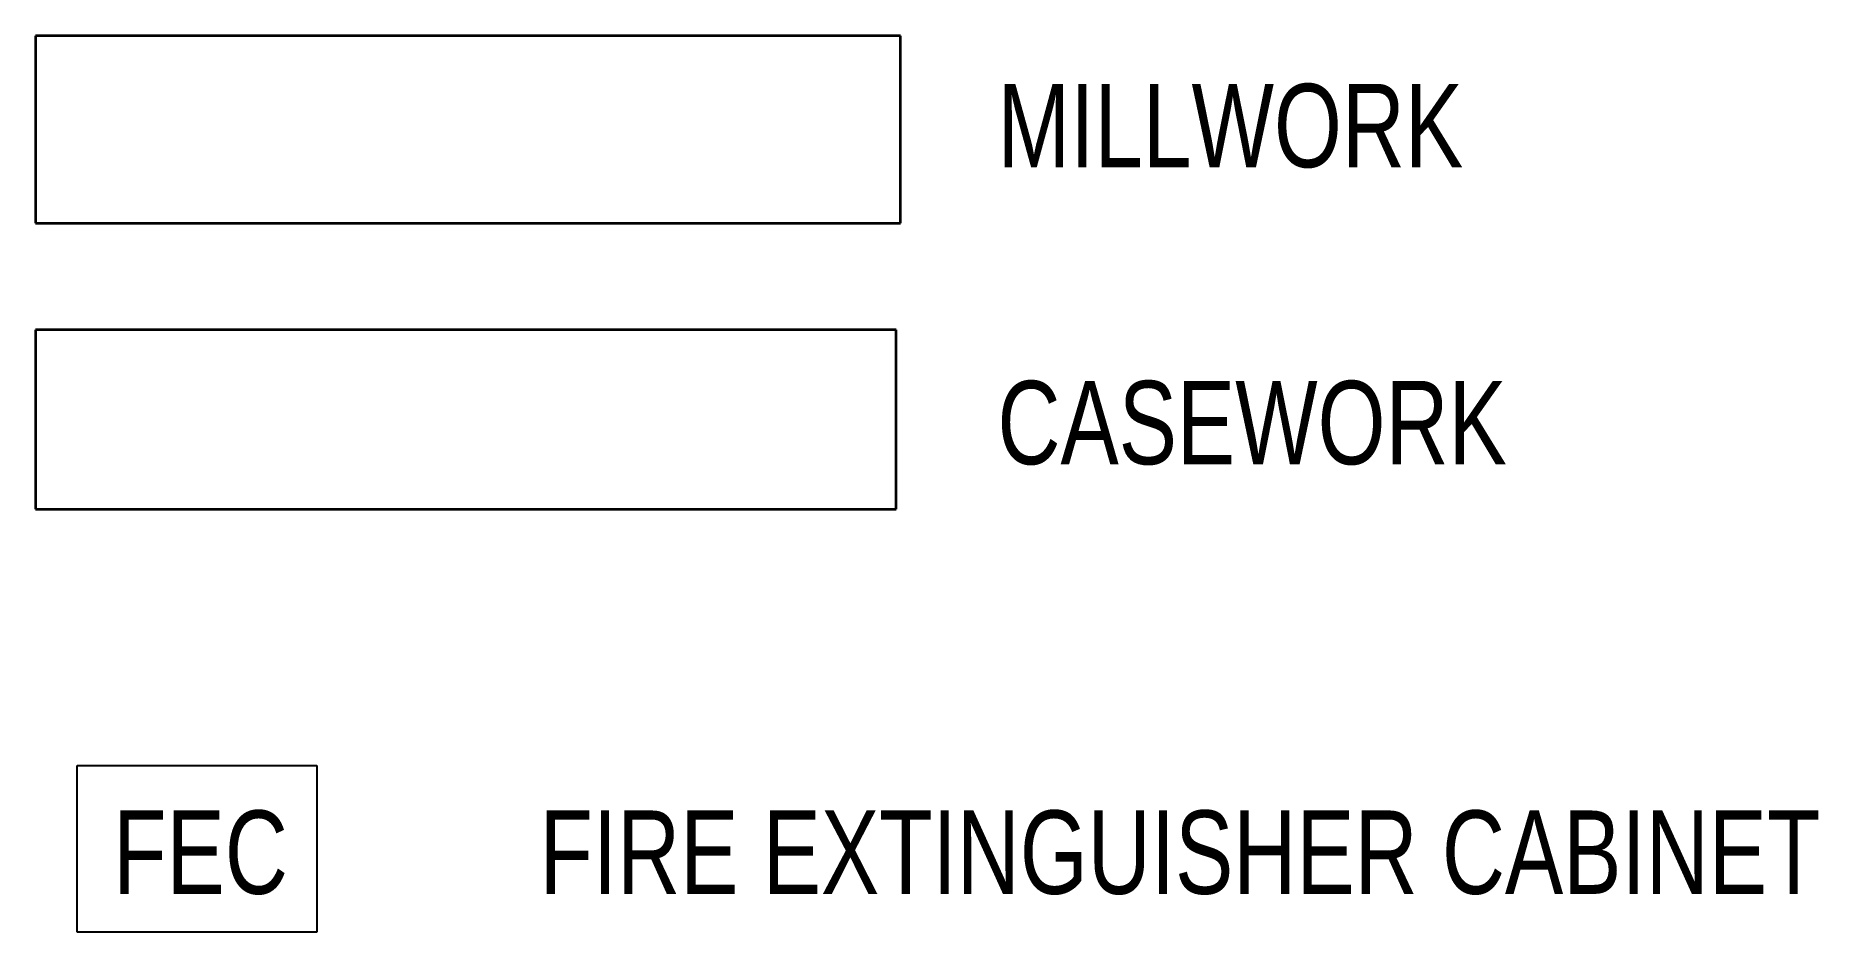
# Model space of a CAD drawing. Header units: inches. Extents: x -8237998 to -8237625, y 4957165 to 4959520.
# Drawn here: x -8237997.932 to -8237995.258, y 4957165.402 to 4957166.745 of the extents above.
import ezdxf

# ---------------------------------------------------------------- set-up
doc = ezdxf.new("R2010")
doc.units = ezdxf.units.IN
doc.header["$MEASUREMENT"] = 0
doc.layers.add('A-ANNO-TEXT', color=4, linetype='Continuous', lineweight=9)
doc.layers.add('A-DETL', color=5, linetype='Continuous', lineweight=25)
doc.styles.add('Arial', font='arial.ttf', dxfattribs={"width": 0.75, "height": 0.125})

msp = doc.modelspace()

# ---------------------------------------------------------------- linework, layer by layer
at = {"layer": 'A-DETL', "lineweight": 35}
for p, q in [((-8237996.6351, 4957166.7453), (-8237997.932, 4957166.7453)), ((-8237997.932, 4957166.7453), (-8237997.932, 4957166.4641)), ((-8237996.6351, 4957166.4641), (-8237996.6351, 4957166.7453)), ((-8237997.932, 4957166.4641), (-8237996.6351, 4957166.4641)), ((-8237996.6412, 4957166.3045), (-8237997.932, 4957166.3045)), ((-8237997.932, 4957166.3045), (-8237997.932, 4957166.0358)), ((-8237996.6412, 4957166.0358), (-8237996.6412, 4957166.3045)), ((-8237997.932, 4957166.0358), (-8237996.6412, 4957166.0358))]:
    msp.add_line(p, q, dxfattribs=at)
at = {"layer": 'A-DETL'}
for p, q in [((-8237997.8697, 4957165.6516), (-8237997.5103, 4957165.6516)), ((-8237997.8697, 4957165.4016), (-8237997.8697, 4957165.6516)), ((-8237997.5103, 4957165.6516), (-8237997.5103, 4957165.4016)), ((-8237997.5103, 4957165.4016), (-8237997.8697, 4957165.4016))]:
    msp.add_line(p, q, dxfattribs=at)

# ---------------------------------------------------------------- texts
at = {"layer": 'A-ANNO-TEXT', "color": 7, "char_height": 0.125, "attachment_point": 1, "style": 'Arial'}
for s, insert, width in [('MILLWORK', (-8237996.4895, 4957166.6731), 0.84982), ('CASEWORK', (-8237996.4895, 4957166.228), 0.932672), ('FEC', (-8237997.8156, 4957165.5842), 0.317203), ('FIRE EXTINGUISHER CABINET', (-8237997.1762, 4957165.5842), 2.326945)]:
    msp.add_mtext(s, dxfattribs=dict(at, insert=insert, width=width))

doc.saveas('drawing.dxf')
